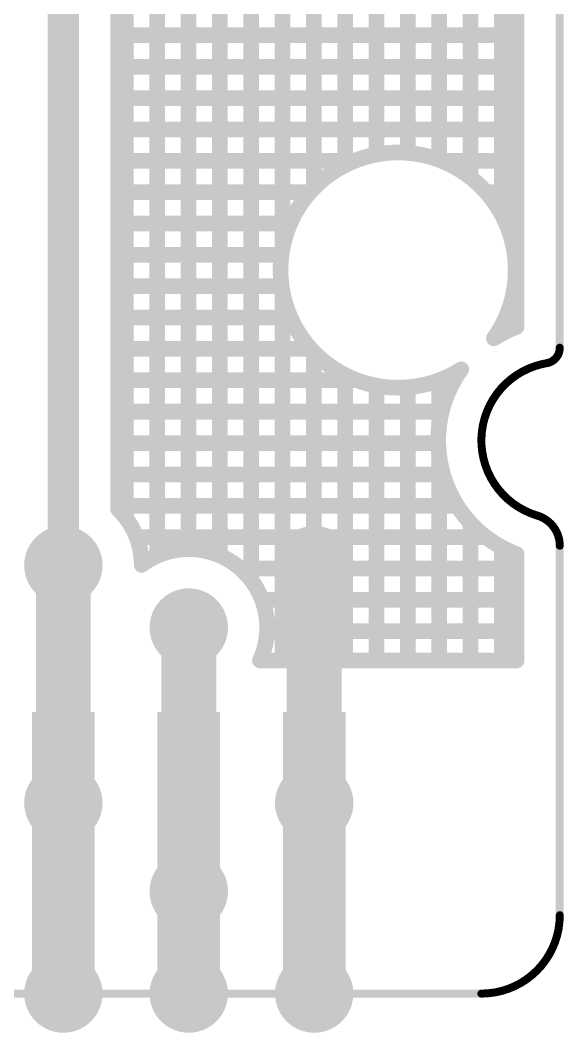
# Model space of a CAD drawing. Header units: millimetres. Extents: x 2479 to 2803, y 2230 to 2386.
# Drawn here: x 2556.77 to 2560.24, y 2288.17 to 2294.62 of the extents above; entities that cross this region are included whole.
import ezdxf

# ---------------------------------------------------------------- set-up
doc = ezdxf.new("R2010")
doc.units = ezdxf.units.MM
doc.layers.add('LAYER_23', color=9, linetype='Continuous')

# ---------------------------------------------------------------- blocks, each defined once
blk = doc.blocks.new('RECTANGLE_8')
blk.add_solid([(-0.2, 0.9), (0.2, 0.9), (-0.2, -0.9), (0.2, -0.9)])
blk = doc.blocks.new('ROUND_2')
at = {"const_width": 0.25}
blk.add_lwpolyline([(-0.125, 0, 1), (0.125, 0, 1)], format="xyb", close=True, dxfattribs=at)
blk = doc.blocks.new('ROUND_3')
at = {"const_width": 0.251}
blk.add_lwpolyline([(-0.1255, 0, 1), (0.1255, 0, 1)], format="xyb", close=True, dxfattribs=at)
blk = doc.blocks.new('ROUND_20')
at = {"const_width": 0.175}
blk.add_lwpolyline([(-0.0875, 0, 1), (0.0875, 0, 1)], format="xyb", close=True, dxfattribs=at)
blk = doc.blocks.new('ROUND_17')
at = {"const_width": 0.1}
blk.add_lwpolyline([(-0.05, 0, 1), (0.05, 0, 1)], format="xyb", close=True, dxfattribs=at)
blk = doc.blocks.new('ROUND_13')
at = {"const_width": 0.05}
blk.add_lwpolyline([(-0.025, 0, 1), (0.025, 0, 1)], format="xyb", close=True, dxfattribs=at)
blk = doc.blocks.new('ROUND_4')
at = {"const_width": 0.0254}
blk.add_lwpolyline([(-0.0127, 0, 1), (0.0127, 0, 1)], format="xyb", close=True, dxfattribs=at)

msp = doc.modelspace()

# ---------------------------------------------------------------- linework, layer by layer
at = {"layer": 'LAYER_23'}
for points, const_width in [([(2557.8446, 2291.2496), (2557.8446, 2297.3398)], 0.1), ([(2558.0446, 2291.2087), (2558.0446, 2297.3674)], 0.1), ([(2558.2446, 2291.0523), (2558.2446, 2297.3674)], 0.1), ([(2558.4446, 2293.1641), (2558.4446, 2297.3674)], 0.1), ([(2558.6446, 2293.5521), (2558.6446, 2297.3674)], 0.1), ([(2558.8446, 2293.6986), (2558.8446, 2297.3674)], 0.1), ([(2559.0446, 2293.7662), (2559.0446, 2297.3674)], 0.1), ([(2559.2446, 2293.7762), (2559.2446, 2297.3674)], 0.1), ([(2559.4446, 2293.7315), (2559.4446, 2297.3674)], 0.1), ([(2559.6446, 2293.6193), (2559.6446, 2297.3674)], 0.1), ([(2559.8446, 2293.3803), (2559.8446, 2297.3674)], 0.1), ([(2557.6446, 2291.2066), (2557.6446, 2297.0412)], 0.1), ([(2557.4446, 2291.4491), (2557.4446, 2296.6274)], 0.1), ([(2557.0469, 2291.1464), (2557.0469, 2296.2859)], 0.2), ([(2557.3969, 2296.2859), (2557.3969, 2291.5035)], 0.1), ([(2559.9378, 2292.6668), (2559.9378, 2294.8036)], 0.1), ([(2560.2132, 2294.8036), (2560.2132, 2292.534)], 0.0508), ([(2557.3969, 2294.5263), (2559.9378, 2294.5263)], 0.1), ([(2557.3969, 2294.5263), (2559.9378, 2294.5263)], 0.1), ([(2557.3969, 2294.3263), (2559.9378, 2294.3263)], 0.1), ([(2557.3969, 2294.3263), (2559.9378, 2294.3263)], 0.1), ([(2557.3969, 2294.1263), (2559.9378, 2294.1263)], 0.1), ([(2557.3969, 2294.1263), (2559.9378, 2294.1263)], 0.1), ([(2557.3969, 2293.9263), (2559.9378, 2293.9263)], 0.1), ([(2557.3969, 2293.9263), (2559.9378, 2293.9263)], 0.1), ([(2559.0905, 2293.7735), (2559.1293, 2293.7772)], 0.1), ([(2559.1293, 2293.7772), (2559.1683, 2293.779)], 0.1), ([(2559.1683, 2293.779), (2559.1821, 2293.7791)], 0.1), ([(2559.1821, 2293.7791), (2559.2211, 2293.7781)], 0.1), ([(2559.2211, 2293.7781), (2559.2601, 2293.775)], 0.1), ([(2559.2601, 2293.775), (2559.2988, 2293.77)], 0.1), ([(2557.3969, 2293.7263), (2558.9061, 2293.7263)], 0.1), ([(2557.3969, 2293.7263), (2558.9061, 2293.7263)], 0.1), ([(2558.8662, 2293.7093), (2558.902, 2293.7248)], 0.1), ([(2558.902, 2293.7248), (2558.9386, 2293.7384)], 0.1), ([(2558.9386, 2293.7384), (2558.9758, 2293.7502)], 0.1), ([(2558.9758, 2293.7502), (2559.0136, 2293.7599)], 0.1), ([(2559.0136, 2293.7599), (2559.0518, 2293.7677)], 0.1), ([(2559.0518, 2293.7677), (2559.0905, 2293.7735)], 0.1), ([(2559.2988, 2293.77), (2559.3372, 2293.7629)], 0.1), ([(2559.3372, 2293.7629), (2559.3751, 2293.7538)], 0.1), ([(2559.3751, 2293.7538), (2559.4126, 2293.7428)], 0.1), ([(2559.4126, 2293.7428), (2559.4494, 2293.7298)], 0.1), ([(2559.4494, 2293.7298), (2559.4855, 2293.715)], 0.1), ([(2559.4579, 2293.7263), (2559.9378, 2293.7263)], 0.1), ([(2559.4579, 2293.7263), (2559.9378, 2293.7263)], 0.1), ([(2559.4855, 2293.715), (2559.5208, 2293.6983)], 0.1), ([(2558.7324, 2293.6293), (2558.7642, 2293.6519)], 0.1), ([(2558.7642, 2293.6519), (2558.7972, 2293.6728)], 0.1), ([(2558.7972, 2293.6728), (2558.8312, 2293.6919)], 0.1), ([(2558.8312, 2293.6919), (2558.8662, 2293.7093)], 0.1), ([(2559.5208, 2293.6983), (2559.5551, 2293.6798)], 0.1), ([(2559.5551, 2293.6798), (2559.5885, 2293.6595)], 0.1), ([(2559.5885, 2293.6595), (2559.6207, 2293.6375)], 0.1), ([(2558.6725, 2293.5793), (2558.7018, 2293.6051)], 0.1), ([(2558.7018, 2293.6051), (2558.7324, 2293.6293)], 0.1), ([(2559.6207, 2293.6375), (2559.6518, 2293.6138)], 0.1), ([(2559.6518, 2293.6138), (2559.6816, 2293.5886)], 0.1), ([(2559.6816, 2293.5886), (2559.71, 2293.5618)], 0.1), ([(2557.3969, 2293.5263), (2558.6208, 2293.5263)], 0.1), ([(2557.3969, 2293.5263), (2558.6208, 2293.5263)], 0.1), ([(2558.5931, 2293.4933), (2558.618, 2293.5234)], 0.1), ([(2558.618, 2293.5234), (2558.6445, 2293.552)], 0.1), ([(2558.6445, 2293.552), (2558.6725, 2293.5793)], 0.1), ([(2559.71, 2293.5618), (2559.737, 2293.5337)], 0.1), ([(2559.737, 2293.5337), (2559.7625, 2293.5041)], 0.1), ([(2559.7433, 2293.5263), (2559.9378, 2293.5263)], 0.1), ([(2559.7433, 2293.5263), (2559.9378, 2293.5263)], 0.1), ([(2558.548, 2293.4296), (2558.5697, 2293.4621)], 0.1), ([(2558.5697, 2293.4621), (2558.5931, 2293.4933)], 0.1), ([(2559.7625, 2293.5041), (2559.7864, 2293.4733)], 0.1), ([(2559.7864, 2293.4733), (2559.8087, 2293.4412)], 0.1), ([(2558.5098, 2293.3616), (2558.528, 2293.3961)], 0.1), ([(2558.528, 2293.3961), (2558.548, 2293.4296)], 0.1), ([(2559.8087, 2293.4412), (2559.8293, 2293.4081)], 0.1), ([(2559.8293, 2293.4081), (2559.8482, 2293.3739)], 0.1), ([(2557.3969, 2293.3263), (2558.4935, 2293.3263)], 0.1), ([(2557.3969, 2293.3263), (2558.4935, 2293.3263)], 0.1), ([(2558.4789, 2293.2899), (2558.4935, 2293.3261)], 0.1), ([(2558.4935, 2293.3261), (2558.5098, 2293.3616)], 0.1), ([(2559.8482, 2293.3739), (2559.8652, 2293.3388)], 0.1), ([(2559.8652, 2293.3388), (2559.8804, 2293.3028)], 0.1), ([(2559.8704, 2293.3263), (2559.9378, 2293.3263)], 0.1), ([(2559.8704, 2293.3263), (2559.9378, 2293.3263)], 0.1), ([(2558.4663, 2293.253), (2558.4789, 2293.2899)], 0.1), ([(2559.8804, 2293.3028), (2559.8937, 2293.2661)], 0.1), ([(2559.8937, 2293.2661), (2559.905, 2293.2287)], 0.1), ([(2558.4469, 2293.1774), (2558.4556, 2293.2154)], 0.1), ([(2558.4556, 2293.2154), (2558.4663, 2293.253)], 0.1), ([(2559.905, 2293.2287), (2559.9145, 2293.1909)], 0.1), ([(2558.4355, 2293.1002), (2558.4402, 2293.1389)], 0.1), ([(2558.4402, 2293.1389), (2558.4469, 2293.1774)], 0.1), ([(2559.9145, 2293.1909), (2559.9219, 2293.1525)], 0.1), ([(2559.9219, 2293.1525), (2559.9273, 2293.1139)], 0.1), ([(2557.3969, 2293.1263), (2558.4387, 2293.1263)], 0.1), ([(2557.3969, 2293.1263), (2558.4387, 2293.1263)], 0.1), ([(2558.4328, 2293.0612), (2558.4355, 2293.1002)], 0.1), ([(2559.9256, 2293.1263), (2559.9378, 2293.1263)], 0.1), ([(2559.9256, 2293.1263), (2559.9378, 2293.1263)], 0.1), ([(2559.9273, 2293.1139), (2559.9307, 2293.075)], 0.1), ([(2559.9307, 2293.075), (2559.9321, 2293.036)], 0.1), ([(2558.4322, 2293.0222), (2558.4328, 2293.0612)], 0.1), ([(2558.4335, 2292.9832), (2558.4322, 2293.0222)], 0.1), ([(2559.9321, 2293.036), (2559.9314, 2292.997)], 0.1), ([(2558.4369, 2292.9443), (2558.4335, 2292.9832)], 0.1), ([(2558.4424, 2292.9056), (2558.4369, 2292.9443)], 0.1), ([(2559.9287, 2292.958), (2559.924, 2292.9193)], 0.1), ([(2559.9314, 2292.997), (2559.9287, 2292.958)], 0.1), ([(2557.3969, 2292.9263), (2558.4395, 2292.9263)], 0.1), ([(2557.3969, 2292.9263), (2558.4395, 2292.9263)], 0.1), ([(2558.4498, 2292.8673), (2558.4424, 2292.9056)], 0.1), ([(2558.4446, 2290.5401), (2558.4446, 2292.894)], 0.1), ([(2559.9173, 2292.8808), (2559.9086, 2292.8428)], 0.1), ([(2559.924, 2292.9193), (2559.9173, 2292.8808)], 0.1), ([(2559.9249, 2292.9263), (2559.9378, 2292.9263)], 0.1), ([(2559.9249, 2292.9263), (2559.9378, 2292.9263)], 0.1), ([(2558.4592, 2292.8294), (2558.4498, 2292.8673)], 0.1), ([(2558.4706, 2292.7921), (2558.4592, 2292.8294)], 0.1), ([(2559.9086, 2292.8428), (2559.8979, 2292.8052)], 0.1), ([(2558.4839, 2292.7554), (2558.4706, 2292.7921)], 0.1), ([(2558.499, 2292.7194), (2558.4839, 2292.7554)], 0.1), ([(2559.8853, 2292.7683), (2559.8708, 2292.732)], 0.1), ([(2559.8979, 2292.8052), (2559.8853, 2292.7683)], 0.1), ([(2557.3969, 2292.7263), (2558.4961, 2292.7263)], 0.1), ([(2557.3969, 2292.7263), (2558.4961, 2292.7263)], 0.1), ([(2558.5161, 2292.6843), (2558.499, 2292.7194)], 0.1), ([(2558.5349, 2292.6501), (2558.5161, 2292.6843)], 0.1), ([(2559.8544, 2292.6966), (2559.8362, 2292.6621)], 0.1), ([(2559.8446, 2292.6243), (2559.8446, 2292.6781)], 0.1), ([(2559.8708, 2292.732), (2559.8544, 2292.6966)], 0.1), ([(2559.8681, 2292.7263), (2559.9378, 2292.7263)], 0.1), ([(2559.8681, 2292.7263), (2559.9378, 2292.7263)], 0.1), ([(2558.5555, 2292.617), (2558.5349, 2292.6501)], 0.1), ([(2558.5778, 2292.5849), (2558.5555, 2292.617)], 0.1), ([(2559.8162, 2292.6285), (2559.793, 2292.594)], 0.1), ([(2559.7966, 2292.5962), (2559.834, 2292.6186)], 0.1), ([(2559.8362, 2292.6621), (2559.8162, 2292.6285)], 0.1), ([(2559.834, 2292.6186), (2559.8552, 2292.63)], 0.1), ([(2559.8552, 2292.63), (2559.8944, 2292.649)], 0.1), ([(2559.8944, 2292.649), (2559.9164, 2292.6586)], 0.1), ([(2559.9164, 2292.6586), (2559.9378, 2292.6668)], 0.1), ([(2558.6017, 2292.5541), (2558.5778, 2292.5849)], 0.1), ([(2558.6272, 2292.5245), (2558.6017, 2292.5541)], 0.1), ([(2559.793, 2292.594), (2559.7966, 2292.5962)], 0.1), ([(2557.3969, 2292.5263), (2558.6257, 2292.5263)], 0.1), ([(2557.3969, 2292.5263), (2558.6257, 2292.5263)], 0.1), ([(2558.6542, 2292.4963), (2558.6272, 2292.5245)], 0.1), ([(2558.6446, 2290.5401), (2558.6446, 2292.5064)], 0.1), ([(2558.6827, 2292.4696), (2558.6542, 2292.4963)], 0.1), ([(2560.2098, 2292.5082), (2560.2072, 2292.4998)], 0.0508), ([(2560.2117, 2292.5167), (2560.2098, 2292.5082)], 0.0508), ([(2560.2129, 2292.5253), (2560.2117, 2292.5167)], 0.0508), ([(2560.2132, 2292.534), (2560.2129, 2292.5253)], 0.0508), ([(2558.7125, 2292.4444), (2558.6827, 2292.4696)], 0.1), ([(2558.7435, 2292.4207), (2558.7125, 2292.4444)], 0.1), ([(2558.7758, 2292.3987), (2558.7435, 2292.4207)], 0.1), ([(2560.1555, 2292.4434), (2560.1475, 2292.4401)], 0.0508), ([(2560.1632, 2292.4474), (2560.1555, 2292.4434)], 0.0508), ([(2560.1706, 2292.4521), (2560.1632, 2292.4474)], 0.0508), ([(2560.1775, 2292.4574), (2560.1706, 2292.4521)], 0.0508), ([(2560.184, 2292.4633), (2560.1775, 2292.4574)], 0.0508), ([(2560.1899, 2292.4698), (2560.184, 2292.4633)], 0.0508), ([(2560.1952, 2292.4767), (2560.1899, 2292.4698)], 0.0508), ([(2560.1999, 2292.484), (2560.1952, 2292.4767)], 0.0508), ([(2560.2039, 2292.4918), (2560.1999, 2292.484)], 0.0508), ([(2560.2072, 2292.4998), (2560.2039, 2292.4918)], 0.0508), ([(2558.8091, 2292.3784), (2558.7758, 2292.3987)], 0.1), ([(2558.8435, 2292.3599), (2558.8091, 2292.3784)], 0.1), ([(2558.8788, 2292.3432), (2558.8435, 2292.3599)], 0.1), ([(2558.8446, 2290.5401), (2558.8446, 2292.3594)], 0.1), ([(2559.5168, 2292.3579), (2559.4814, 2292.3414)], 0.1), ([(2559.5513, 2292.3762), (2559.5168, 2292.3579)], 0.1), ([(2559.5468, 2292.3384), (2559.5593, 2292.3588)], 0.1), ([(2559.5847, 2292.3963), (2559.5513, 2292.3762)], 0.1), ([(2559.5593, 2292.3588), (2559.5838, 2292.395)], 0.1), ([(2559.5838, 2292.395), (2559.5847, 2292.3963)], 0.1), ([(2559.9754, 2292.3823), (2559.938, 2292.3599)], 0.0508), ([(2560.0147, 2292.4013), (2559.9754, 2292.3823)], 0.0508), ([(2560.0554, 2292.4169), (2560.0147, 2292.4013)], 0.0508), ([(2560.0974, 2292.4288), (2560.0554, 2292.4169)], 0.0508), ([(2560.1299, 2292.4354), (2560.0974, 2292.4288)], 0.0508), ([(2560.1391, 2292.4374), (2560.1299, 2292.4354)], 0.0508), ([(2560.1475, 2292.4401), (2560.1391, 2292.4374)], 0.0508), ([(2557.3969, 2292.3263), (2558.9205, 2292.3263)], 0.1), ([(2557.3969, 2292.3263), (2558.9205, 2292.3263)], 0.1), ([(2558.9149, 2292.3283), (2558.8788, 2292.3432)], 0.1), ([(2558.9517, 2292.3154), (2558.9149, 2292.3283)], 0.1), ([(2558.9891, 2292.3044), (2558.9517, 2292.3154)], 0.1), ([(2559.0271, 2292.2953), (2558.9891, 2292.3044)], 0.1), ([(2559.0655, 2292.2882), (2559.0271, 2292.2953)], 0.1), ([(2559.0446, 2290.5401), (2559.0446, 2292.2921)], 0.1), ([(2559.3328, 2292.2944), (2559.2944, 2292.2875)], 0.1), ([(2559.3708, 2292.3032), (2559.3328, 2292.2944)], 0.1), ([(2559.4083, 2292.314), (2559.3708, 2292.3032)], 0.1), ([(2559.4452, 2292.3268), (2559.4083, 2292.314)], 0.1), ([(2559.444, 2292.3263), (2559.5401, 2292.3263)], 0.1), ([(2559.444, 2292.3263), (2559.5401, 2292.3263)], 0.1), ([(2559.4446, 2292.0433), (2559.4446, 2292.3265)], 0.1), ([(2559.4814, 2292.3414), (2559.4452, 2292.3268)], 0.1), ([(2559.5148, 2292.2788), (2559.5255, 2292.3003)], 0.1), ([(2559.5255, 2292.3003), (2559.5468, 2292.3384)], 0.1), ([(2559.9027, 2292.3343), (2559.8697, 2292.3057)], 0.0508), ([(2559.938, 2292.3599), (2559.9027, 2292.3343)], 0.0508), ([(2559.1042, 2292.2832), (2559.0655, 2292.2882)], 0.1), ([(2559.1431, 2292.2801), (2559.1042, 2292.2832)], 0.1), ([(2559.1821, 2292.2791), (2559.1431, 2292.2801)], 0.1), ([(2559.2167, 2292.2799), (2559.1821, 2292.2791)], 0.1), ([(2559.2556, 2292.2827), (2559.2167, 2292.2799)], 0.1), ([(2559.2446, 2290.5401), (2559.2446, 2292.2819)], 0.1), ([(2559.2944, 2292.2875), (2559.2556, 2292.2827)], 0.1), ([(2559.4881, 2292.2166), (2559.497, 2292.239)], 0.1), ([(2559.497, 2292.239), (2559.5148, 2292.2788)], 0.1), ([(2559.8394, 2292.2744), (2559.8118, 2292.2405)], 0.0508), ([(2559.8697, 2292.3057), (2559.8394, 2292.2744)], 0.0508), ([(2559.467, 2292.1524), (2559.4739, 2292.1754)], 0.1), ([(2559.4739, 2292.1754), (2559.4881, 2292.2166)], 0.1), ([(2559.7874, 2292.2044), (2559.7662, 2292.1663)], 0.0508), ([(2559.8118, 2292.2405), (2559.7874, 2292.2044)], 0.0508), ([(2557.3969, 2292.1263), (2559.4604, 2292.1263)], 0.1), ([(2557.3969, 2292.1263), (2559.4604, 2292.1263)], 0.1), ([(2559.4515, 2292.0865), (2559.4564, 2292.1101)], 0.1), ([(2559.4564, 2292.1101), (2559.467, 2292.1524)], 0.1), ([(2559.7484, 2292.1265), (2559.7341, 2292.0853)], 0.0508), ([(2559.7662, 2292.1663), (2559.7484, 2292.1265)], 0.0508), ([(2559.4419, 2292.0196), (2559.4446, 2292.0435)], 0.1), ([(2559.4446, 2292.0435), (2559.4515, 2292.0865)], 0.1), ([(2559.7341, 2292.0853), (2559.7235, 2292.043)], 0.0508), ([(2559.4381, 2291.9521), (2559.4387, 2291.9761)], 0.1), ([(2559.4387, 2291.9761), (2559.4419, 2292.0196)], 0.1), ([(2559.7166, 2291.9999), (2559.7134, 2291.9564)], 0.0508), ([(2559.7235, 2292.043), (2559.7166, 2291.9999)], 0.0508), ([(2557.3969, 2291.9263), (2559.4385, 2291.9263)], 0.1), ([(2557.3969, 2291.9263), (2559.4385, 2291.9263)], 0.1), ([(2559.4388, 2291.9085), (2559.4381, 2291.9521)], 0.1), ([(2559.4402, 2291.8845), (2559.4388, 2291.9085)], 0.1), ([(2559.7134, 2291.9564), (2559.7141, 2291.9128)], 0.0508), ([(2559.4447, 2291.8411), (2559.4402, 2291.8845)], 0.1), ([(2559.4446, 2290.5401), (2559.4446, 2291.8416)], 0.1), ([(2559.4482, 2291.8173), (2559.4447, 2291.8411)], 0.1), ([(2559.7141, 2291.9128), (2559.7186, 2291.8694)], 0.0508), ([(2559.7186, 2291.8694), (2559.7269, 2291.8266)], 0.0508), ([(2559.4564, 2291.7745), (2559.4482, 2291.8173)], 0.1), ([(2559.462, 2291.7511), (2559.4564, 2291.7745)], 0.1), ([(2559.7269, 2291.8266), (2559.7388, 2291.7846)], 0.0508), ([(2557.3969, 2291.7263), (2559.469, 2291.7263)], 0.1), ([(2557.3969, 2291.7263), (2559.469, 2291.7263)], 0.1), ([(2559.4739, 2291.7092), (2559.462, 2291.7511)], 0.1), ([(2559.4815, 2291.6864), (2559.4739, 2291.7092)], 0.1), ([(2559.7388, 2291.7846), (2559.7544, 2291.7439)], 0.0508), ([(2559.7544, 2291.7439), (2559.7734, 2291.7046)], 0.0508), ([(2559.4971, 2291.6456), (2559.4815, 2291.6864)], 0.1), ([(2559.5066, 2291.6236), (2559.4971, 2291.6456)], 0.1), ([(2559.7734, 2291.7046), (2559.7958, 2291.6672)], 0.0508), ([(2559.5257, 2291.5843), (2559.5066, 2291.6236)], 0.1), ([(2559.5371, 2291.5632), (2559.5257, 2291.5843)], 0.1), ([(2559.7958, 2291.6672), (2559.8214, 2291.6319)], 0.0508), ([(2559.8214, 2291.6319), (2559.85, 2291.5989)], 0.0508), ([(2557.3969, 2291.5263), (2559.5592, 2291.5263)], 0.1), ([(2557.3969, 2291.5263), (2559.5592, 2291.5263)], 0.1), ([(2559.5595, 2291.5258), (2559.5371, 2291.5632)], 0.1), ([(2559.5727, 2291.5057), (2559.5595, 2291.5258)], 0.1), ([(2559.85, 2291.5989), (2559.8813, 2291.5685)], 0.0508), ([(2559.8813, 2291.5685), (2559.9151, 2291.541)], 0.0508), ([(2559.9151, 2291.541), (2559.9512, 2291.5166)], 0.0508), ([(2557.3969, 2291.5035), (2557.419, 2291.4804)], 0.1), ([(2557.419, 2291.4804), (2557.4395, 2291.4561)], 0.1), ([(2557.4395, 2291.4561), (2557.4584, 2291.4304)], 0.1), ([(2559.5983, 2291.4704), (2559.5727, 2291.5057)], 0.1), ([(2559.6132, 2291.4515), (2559.5983, 2291.4704)], 0.1), ([(2559.6418, 2291.4186), (2559.6132, 2291.4515)], 0.1), ([(2559.9512, 2291.5166), (2559.9894, 2291.4954)], 0.0508), ([(2559.9894, 2291.4954), (2560.0292, 2291.4775)], 0.0508), ([(2560.0292, 2291.4775), (2560.0704, 2291.4633)], 0.0508), ([(2557.4584, 2291.4304), (2557.4757, 2291.4036)], 0.1), ([(2557.4757, 2291.4036), (2557.4912, 2291.3758)], 0.1), ([(2559.6583, 2291.4011), (2559.6418, 2291.4186)], 0.1), ([(2559.6446, 2290.5401), (2559.6446, 2291.4156)], 0.1), ([(2559.6896, 2291.3708), (2559.6583, 2291.4011)], 0.1), ([(2560.0704, 2291.4633), (2560.0869, 2291.4576)], 0.0508), ([(2560.0869, 2291.4576), (2560.1028, 2291.4504)], 0.0508), ([(2560.1028, 2291.4504), (2560.1181, 2291.4419)], 0.0508), ([(2560.1181, 2291.4419), (2560.1325, 2291.4322)], 0.0508), ([(2560.1325, 2291.4322), (2560.146, 2291.4212)], 0.0508), ([(2560.146, 2291.4212), (2560.1586, 2291.409)], 0.0508), ([(2557.4912, 2291.3758), (2557.5049, 2291.347)], 0.1), ([(2557.5049, 2291.347), (2557.5168, 2291.3174)], 0.1), ([(2557.5132, 2291.3263), (2559.7427, 2291.3263)], 0.1), ([(2557.5132, 2291.3263), (2559.7427, 2291.3263)], 0.1), ([(2559.7076, 2291.3548), (2559.6896, 2291.3708)], 0.1), ([(2559.7414, 2291.3273), (2559.7076, 2291.3548)], 0.1), ([(2559.7607, 2291.313), (2559.7414, 2291.3273)], 0.1), ([(2560.1586, 2291.409), (2560.17, 2291.3958)], 0.0508), ([(2560.17, 2291.3958), (2560.1802, 2291.3817)], 0.0508), ([(2560.1802, 2291.3817), (2560.1892, 2291.3667)], 0.0508), ([(2560.1892, 2291.3667), (2560.1968, 2291.351)], 0.0508), ([(2560.1968, 2291.351), (2560.203, 2291.3347)], 0.0508), ([(2557.0469, 2291.1464), (2557.0469, 2289.3115)], 0.35), ([(2557.5168, 2291.3174), (2557.5267, 2291.2872)], 0.1), ([(2557.5267, 2291.2872), (2557.5347, 2291.2563)], 0.1), ([(2557.5347, 2291.2563), (2557.5407, 2291.225)], 0.1), ([(2558.6469, 2291.1464), (2558.6469, 2289.3115)], 0.35), ([(2559.7968, 2291.2885), (2559.7607, 2291.313)], 0.1), ([(2559.8173, 2291.2759), (2559.7968, 2291.2885)], 0.1), ([(2559.8554, 2291.2547), (2559.8173, 2291.2759)], 0.1), ([(2559.8446, 2290.5401), (2559.8446, 2291.2607)], 0.1), ([(2560.203, 2291.3347), (2560.2078, 2291.3179)], 0.0508), ([(2560.2078, 2291.3179), (2560.2111, 2291.3008)], 0.0508), ([(2560.2111, 2291.3008), (2560.2129, 2291.2835)], 0.0508), ([(2560.2129, 2291.2835), (2560.2132, 2291.2716)], 0.0508), ([(2557.5407, 2291.225), (2557.5447, 2291.1934)], 0.1), ([(2557.5447, 2291.1934), (2557.5467, 2291.1616)], 0.1), ([(2557.6002, 2291.1845), (2557.6284, 2291.1994)], 0.1), ([(2557.6284, 2291.1994), (2557.6575, 2291.2124)], 0.1), ([(2557.6575, 2291.2124), (2557.6874, 2291.2235)], 0.1), ([(2557.6874, 2291.2235), (2557.7179, 2291.2327)], 0.1), ([(2557.7179, 2291.2327), (2557.749, 2291.2399)], 0.1), ([(2557.749, 2291.2399), (2557.7804, 2291.2452)], 0.1), ([(2557.7804, 2291.2452), (2557.8121, 2291.2484)], 0.1), ([(2557.8121, 2291.2484), (2557.8469, 2291.2496)], 0.1), ([(2557.8469, 2291.2496), (2557.8788, 2291.2486)], 0.1), ([(2557.8788, 2291.2486), (2557.9105, 2291.2456)], 0.1), ([(2557.9105, 2291.2456), (2557.942, 2291.2405)], 0.1), ([(2557.942, 2291.2405), (2557.9731, 2291.2335)], 0.1), ([(2557.9731, 2291.2335), (2558.0036, 2291.2245)], 0.1), ([(2558.0036, 2291.2245), (2558.0336, 2291.2135)], 0.1), ([(2558.0336, 2291.2135), (2558.0627, 2291.2007)], 0.1), ([(2558.0627, 2291.2007), (2558.091, 2291.186)], 0.1), ([(2559.8769, 2291.244), (2559.8554, 2291.2547)], 0.1), ([(2559.9167, 2291.2262), (2559.8769, 2291.244)], 0.1), ([(2559.9378, 2291.2177), (2559.9167, 2291.2262)], 0.1), ([(2559.9378, 2290.5401), (2559.9378, 2291.2177)], 0.1), ([(2560.2132, 2291.2716), (2560.2132, 2288.9151)], 0.0508), ([(2557.5467, 2291.1616), (2557.5469, 2291.1496)], 0.1), ([(2557.5469, 2291.1496), (2557.573, 2291.1679)], 0.1), ([(2557.573, 2291.1679), (2557.6002, 2291.1845)], 0.1), ([(2558.091, 2291.186), (2558.1183, 2291.1696)], 0.1), ([(2558.1183, 2291.1696), (2558.1446, 2291.1514)], 0.1), ([(2558.1446, 2291.1514), (2558.1695, 2291.1317)], 0.1), ([(2558.1695, 2291.1317), (2558.1932, 2291.1103)], 0.1), ([(2558.1754, 2291.1263), (2559.9378, 2291.1263)], 0.1), ([(2558.1754, 2291.1263), (2559.9378, 2291.1263)], 0.1), ([(2558.1932, 2291.1103), (2558.2155, 2291.0875)], 0.1), ([(2558.2155, 2291.0875), (2558.2363, 2291.0634)], 0.1), ([(2558.2363, 2291.0634), (2558.2555, 2291.0379)], 0.1), ([(2558.2555, 2291.0379), (2558.273, 2291.0113)], 0.1), ([(2558.273, 2291.0113), (2558.2888, 2290.9836)], 0.1), ([(2558.2888, 2290.9836), (2558.3028, 2290.955)], 0.1), ([(2558.3028, 2290.955), (2558.315, 2290.9255)], 0.1), ([(2557.8469, 2290.7496), (2557.8469, 2289.3115)], 0.35), ([(2558.3147, 2290.9263), (2559.9378, 2290.9263)], 0.1), ([(2558.3147, 2290.9263), (2559.9378, 2290.9263)], 0.1), ([(2558.315, 2290.9255), (2558.3252, 2290.8954)], 0.1), ([(2558.3252, 2290.8954), (2558.3335, 2290.8646)], 0.1), ([(2558.3335, 2290.8646), (2558.3399, 2290.8334)], 0.1), ([(2558.3399, 2290.8334), (2558.3442, 2290.8018)], 0.1), ([(2558.3442, 2290.8018), (2558.3465, 2290.77)], 0.1), ([(2558.3465, 2290.77), (2558.3468, 2290.7381)], 0.1), ([(2558.3451, 2290.7063), (2558.3413, 2290.6747)], 0.1), ([(2558.3468, 2290.7381), (2558.3451, 2290.7063)], 0.1), ([(2558.3462, 2290.7263), (2559.9378, 2290.7263)], 0.1), ([(2558.3462, 2290.7263), (2559.9378, 2290.7263)], 0.1), ([(2558.3277, 2290.6124), (2558.318, 2290.5821)], 0.1), ([(2558.3355, 2290.6433), (2558.3277, 2290.6124)], 0.1), ([(2558.3413, 2290.6747), (2558.3355, 2290.6433)], 0.1), ([(2558.3064, 2290.5524), (2558.3009, 2290.5401)], 0.1), ([(2558.318, 2290.5821), (2558.3064, 2290.5524)], 0.1), ([(2558.3009, 2290.5401), (2559.9378, 2290.5401)], 0.1), ([(2560.2132, 2288.9151), (2560.2113, 2288.8715)], 0.0508), ([(2560.2057, 2288.8283), (2560.1962, 2288.7857)], 0.0508), ([(2560.2113, 2288.8715), (2560.2057, 2288.8283)], 0.0508), ([(2560.1962, 2288.7857), (2560.1831, 2288.7441)], 0.0508), ([(2560.1664, 2288.7038), (2560.1463, 2288.6651)], 0.0508), ([(2560.1831, 2288.7441), (2560.1664, 2288.7038)], 0.0508), ([(2560.1463, 2288.6651), (2560.1228, 2288.6283)], 0.0508), ([(2560.0963, 2288.5937), (2560.0668, 2288.5615)], 0.0508), ([(2560.1228, 2288.6283), (2560.0963, 2288.5937)], 0.0508), ([(2560, 2288.5055), (2559.9632, 2288.4821)], 0.0508), ([(2560.0346, 2288.5321), (2560, 2288.5055)], 0.0508), ([(2560.0668, 2288.5615), (2560.0346, 2288.5321)], 0.0508), ([(2559.8843, 2288.4453), (2559.8427, 2288.4321)], 0.0508), ([(2559.9246, 2288.4619), (2559.8843, 2288.4453)], 0.0508), ([(2559.9632, 2288.4821), (2559.9246, 2288.4619)], 0.0508), ([(2559.7132, 2288.4151), (2548.7132, 2288.4151)], 0.0508), ([(2559.7568, 2288.417), (2559.7132, 2288.4151)], 0.0508), ([(2559.8001, 2288.4227), (2559.7568, 2288.417)], 0.0508), ([(2559.8427, 2288.4321), (2559.8001, 2288.4227)], 0.0508)]:
    msp.add_lwpolyline(points, dxfattribs=dict(at, const_width=const_width))

# ---------------------------------------------------------------- block references
at = {"layer": 'LAYER_23', "xscale": -1}
for name, p in [('ROUND_13', (2557.3969, 2294.5263)), ('ROUND_13', (2557.3969, 2294.5263)), ('ROUND_13', (2559.9378, 2294.5263)), ('ROUND_13', (2559.9378, 2294.5263)), ('ROUND_13', (2557.3969, 2294.3263)), ('ROUND_13', (2557.3969, 2294.3263)), ('ROUND_13', (2559.9378, 2294.3263)), ('ROUND_13', (2559.9378, 2294.3263)), ('ROUND_13', (2557.3969, 2294.1263)), ('ROUND_13', (2557.3969, 2294.1263)), ('ROUND_13', (2559.9378, 2294.1263)), ('ROUND_13', (2559.9378, 2294.1263)), ('ROUND_13', (2557.3969, 2293.9263)), ('ROUND_13', (2557.3969, 2293.9263)), ('ROUND_13', (2559.9378, 2293.9263)), ('ROUND_13', (2559.9378, 2293.9263)), ('ROUND_13', (2559.1293, 2293.7772)), ('ROUND_13', (2559.1683, 2293.779)), ('ROUND_13', (2559.1821, 2293.7791)), ('ROUND_13', (2559.2211, 2293.7781)), ('ROUND_13', (2559.2446, 2293.7762)), ('ROUND_13', (2559.2601, 2293.775)), ('ROUND_13', (2557.3969, 2293.7263)), ('ROUND_13', (2557.3969, 2293.7263)), ('ROUND_13', (2558.902, 2293.7248)), ('ROUND_13', (2558.9061, 2293.7263)), ('ROUND_13', (2558.9061, 2293.7263)), ('ROUND_13', (2558.9386, 2293.7384)), ('ROUND_13', (2558.9758, 2293.7502)), ('ROUND_13', (2559.0136, 2293.7599)), ('ROUND_13', (2559.0446, 2293.7662)), ('ROUND_13', (2559.0518, 2293.7677)), ('ROUND_13', (2559.0905, 2293.7735)), ('ROUND_13', (2559.2988, 2293.77)), ('ROUND_13', (2559.3372, 2293.7629)), ('ROUND_13', (2559.3751, 2293.7538)), ('ROUND_13', (2559.4126, 2293.7428)), ('ROUND_13', (2559.4446, 2293.7315)), ('ROUND_13', (2559.4494, 2293.7298)), ('ROUND_13', (2559.4579, 2293.7263)), ('ROUND_13', (2559.4579, 2293.7263)), ('ROUND_13', (2559.4855, 2293.715)), ('ROUND_13', (2559.9378, 2293.7263)), ('ROUND_13', (2559.9378, 2293.7263)), ('ROUND_13', (2558.7642, 2293.6519)), ('ROUND_13', (2558.7972, 2293.6728)), ('ROUND_13', (2558.8312, 2293.6919)), ('ROUND_13', (2558.8446, 2293.6986)), ('ROUND_13', (2558.8662, 2293.7093)), ('ROUND_13', (2559.5208, 2293.6983)), ('ROUND_13', (2559.5551, 2293.6798)), ('ROUND_13', (2559.5885, 2293.6595)), ('ROUND_13', (2558.7018, 2293.6051)), ('ROUND_13', (2558.7324, 2293.6293)), ('ROUND_13', (2559.6207, 2293.6375)), ('ROUND_13', (2559.6446, 2293.6193)), ('ROUND_13', (2559.6518, 2293.6138)), ('ROUND_13', (2559.6816, 2293.5886)), ('ROUND_13', (2557.3969, 2293.5263)), ('ROUND_13', (2557.3969, 2293.5263)), ('ROUND_13', (2558.618, 2293.5234)), ('ROUND_13', (2558.6208, 2293.5263)), ('ROUND_13', (2558.6208, 2293.5263)), ('ROUND_13', (2558.6445, 2293.552)), ('ROUND_13', (2558.6446, 2293.5521)), ('ROUND_13', (2558.6725, 2293.5793)), ('ROUND_13', (2559.71, 2293.5618)), ('ROUND_13', (2559.737, 2293.5337)), ('ROUND_13', (2559.7433, 2293.5263)), ('ROUND_13', (2559.7433, 2293.5263)), ('ROUND_13', (2559.9378, 2293.5263)), ('ROUND_13', (2559.9378, 2293.5263)), ('ROUND_13', (2558.5697, 2293.4621)), ('ROUND_13', (2558.5931, 2293.4933)), ('ROUND_13', (2559.7625, 2293.5041)), ('ROUND_13', (2559.7864, 2293.4733)), ('ROUND_13', (2558.528, 2293.3961)), ('ROUND_13', (2558.548, 2293.4296)), ('ROUND_13', (2559.8087, 2293.4412)), ('ROUND_13', (2559.8293, 2293.4081)), ('ROUND_13', (2557.3969, 2293.3263)), ('ROUND_13', (2557.3969, 2293.3263)), ('ROUND_13', (2558.4935, 2293.3263)), ('ROUND_13', (2558.4935, 2293.3263)), ('ROUND_13', (2558.4935, 2293.3261)), ('ROUND_13', (2558.5098, 2293.3616)), ('ROUND_13', (2559.8446, 2293.3803)), ('ROUND_13', (2559.8482, 2293.3739)), ('ROUND_13', (2559.8652, 2293.3388)), ('ROUND_13', (2559.8704, 2293.3263)), ('ROUND_13', (2559.8704, 2293.3263)), ('ROUND_13', (2559.9378, 2293.3263)), ('ROUND_13', (2559.9378, 2293.3263)), ('ROUND_13', (2558.4789, 2293.2899)), ('ROUND_13', (2559.8804, 2293.3028)), ('ROUND_13', (2559.8937, 2293.2661)), ('ROUND_13', (2558.4556, 2293.2154)), ('ROUND_13', (2558.4663, 2293.253)), ('ROUND_13', (2559.905, 2293.2287)), ('ROUND_13', (2558.4402, 2293.1389)), ('ROUND_13', (2558.4446, 2293.1641)), ('ROUND_13', (2558.4469, 2293.1774)), ('ROUND_13', (2559.9145, 2293.1909)), ('ROUND_13', (2559.9219, 2293.1525)), ('ROUND_13', (2557.3969, 2293.1263)), ('ROUND_13', (2557.3969, 2293.1263)), ('ROUND_13', (2558.4355, 2293.1002)), ('ROUND_13', (2558.4387, 2293.1263)), ('ROUND_13', (2558.4387, 2293.1263)), ('ROUND_13', (2559.9256, 2293.1263)), ('ROUND_13', (2559.9256, 2293.1263)), ('ROUND_13', (2559.9273, 2293.1139)), ('ROUND_13', (2559.9307, 2293.075)), ('ROUND_13', (2559.9378, 2293.1263)), ('ROUND_13', (2559.9378, 2293.1263)), ('ROUND_13', (2558.4322, 2293.0222)), ('ROUND_13', (2558.4328, 2293.0612)), ('ROUND_13', (2559.9321, 2293.036)), ('ROUND_13', (2558.4335, 2292.9832)), ('ROUND_13', (2558.4369, 2292.9443)), ('ROUND_13', (2559.9287, 2292.958)), ('ROUND_13', (2559.9314, 2292.997)), ('ROUND_13', (2557.3969, 2292.9263)), ('ROUND_13', (2557.3969, 2292.9263)), ('ROUND_13', (2558.4395, 2292.9263)), ('ROUND_13', (2558.4395, 2292.9263)), ('ROUND_13', (2558.4424, 2292.9056)), ('ROUND_13', (2558.4446, 2292.894)), ('ROUND_13', (2559.9173, 2292.8808)), ('ROUND_13', (2559.924, 2292.9193)), ('ROUND_13', (2559.9249, 2292.9263)), ('ROUND_13', (2559.9249, 2292.9263)), ('ROUND_13', (2559.9378, 2292.9263)), ('ROUND_13', (2559.9378, 2292.9263)), ('ROUND_13', (2558.4498, 2292.8673)), ('ROUND_13', (2558.4592, 2292.8294)), ('ROUND_13', (2559.9086, 2292.8428)), ('ROUND_13', (2558.4706, 2292.7921)), ('ROUND_13', (2558.4839, 2292.7554)), ('ROUND_13', (2559.8853, 2292.7683)), ('ROUND_13', (2559.8979, 2292.8052)), ('ROUND_13', (2557.3969, 2292.7263)), ('ROUND_13', (2557.3969, 2292.7263)), ('ROUND_13', (2558.4961, 2292.7263)), ('ROUND_13', (2558.4961, 2292.7263)), ('ROUND_13', (2558.499, 2292.7194)), ('ROUND_13', (2558.5161, 2292.6843)), ('ROUND_13', (2559.8446, 2292.6781)), ('ROUND_13', (2559.8544, 2292.6966)), ('ROUND_13', (2559.8681, 2292.7263)), ('ROUND_13', (2559.8681, 2292.7263)), ('ROUND_13', (2559.8708, 2292.732)), ('ROUND_13', (2559.9378, 2292.7263)), ('ROUND_13', (2559.9378, 2292.7263)), ('ROUND_13', (2558.5349, 2292.6501)), ('ROUND_13', (2558.5555, 2292.617)), ('ROUND_13', (2559.8162, 2292.6285)), ('ROUND_13', (2559.834, 2292.6186)), ('ROUND_13', (2559.8362, 2292.6621)), ('ROUND_13', (2559.8446, 2292.6243)), ('ROUND_13', (2559.8552, 2292.63)), ('ROUND_13', (2559.8944, 2292.649)), ('ROUND_13', (2559.9164, 2292.6586)), ('ROUND_13', (2559.9378, 2292.6668)), ('ROUND_13', (2558.5778, 2292.5849)), ('ROUND_13', (2558.6017, 2292.5541)), ('ROUND_13', (2559.793, 2292.594)), ('ROUND_13', (2559.7966, 2292.5962)), ('ROUND_13', (2557.3969, 2292.5263)), ('ROUND_13', (2557.3969, 2292.5263)), ('ROUND_13', (2558.6257, 2292.5263)), ('ROUND_13', (2558.6257, 2292.5263)), ('ROUND_13', (2558.6272, 2292.5245)), ('ROUND_13', (2558.6446, 2292.5064)), ('ROUND_13', (2558.6542, 2292.4963)), ('ROUND_4', (2560.2098, 2292.5082)), ('ROUND_4', (2560.2117, 2292.5167)), ('ROUND_4', (2560.2129, 2292.5253)), ('ROUND_4', (2560.2132, 2292.534)), ('ROUND_13', (2558.6827, 2292.4696)), ('ROUND_13', (2558.7125, 2292.4444)), ('ROUND_13', (2558.7435, 2292.4207)), ('ROUND_4', (2560.1555, 2292.4434)), ('ROUND_4', (2560.1632, 2292.4474)), ('ROUND_4', (2560.1706, 2292.4521)), ('ROUND_4', (2560.1775, 2292.4574)), ('ROUND_4', (2560.184, 2292.4633)), ('ROUND_4', (2560.1899, 2292.4698)), ('ROUND_4', (2560.1952, 2292.4767)), ('ROUND_4', (2560.1999, 2292.484)), ('ROUND_4', (2560.2039, 2292.4918)), ('ROUND_4', (2560.2072, 2292.4998)), ('ROUND_13', (2558.7758, 2292.3987)), ('ROUND_13', (2558.8091, 2292.3784)), ('ROUND_13', (2558.8435, 2292.3599)), ('ROUND_13', (2558.8446, 2292.3594)), ('ROUND_13', (2559.5168, 2292.3579)), ('ROUND_13', (2559.5513, 2292.3762)), ('ROUND_13', (2559.5593, 2292.3588)), ('ROUND_13', (2559.5838, 2292.395)), ('ROUND_13', (2559.5847, 2292.3963)), ('ROUND_4', (2559.9754, 2292.3823)), ('ROUND_4', (2560.0147, 2292.4013)), ('ROUND_4', (2560.0554, 2292.4169)), ('ROUND_4', (2560.0974, 2292.4288)), ('ROUND_4', (2560.1299, 2292.4354)), ('ROUND_4', (2560.1391, 2292.4374)), ('ROUND_4', (2560.1475, 2292.4401)), ('ROUND_13', (2557.3969, 2292.3263)), ('ROUND_13', (2557.3969, 2292.3263)), ('ROUND_13', (2558.8788, 2292.3432)), ('ROUND_13', (2558.9149, 2292.3283)), ('ROUND_13', (2558.9205, 2292.3263)), ('ROUND_13', (2558.9205, 2292.3263)), ('ROUND_13', (2558.9517, 2292.3154)), ('ROUND_13', (2558.9891, 2292.3044)), ('ROUND_13', (2559.0271, 2292.2953)), ('ROUND_13', (2559.0446, 2292.2921)), ('ROUND_13', (2559.3328, 2292.2944)), ('ROUND_13', (2559.3708, 2292.3032)), ('ROUND_13', (2559.4083, 2292.314)), ('ROUND_13', (2559.444, 2292.3263)), ('ROUND_13', (2559.444, 2292.3263)), ('ROUND_13', (2559.4446, 2292.3265)), ('ROUND_13', (2559.4452, 2292.3268)), ('ROUND_13', (2559.4814, 2292.3414)), ('ROUND_13', (2559.5255, 2292.3003)), ('ROUND_13', (2559.5401, 2292.3263)), ('ROUND_13', (2559.5401, 2292.3263)), ('ROUND_13', (2559.5468, 2292.3384)), ('ROUND_4', (2559.9027, 2292.3343)), ('ROUND_4', (2559.938, 2292.3599)), ('ROUND_13', (2559.0655, 2292.2882)), ('ROUND_13', (2559.1042, 2292.2832)), ('ROUND_13', (2559.1431, 2292.2801)), ('ROUND_13', (2559.1821, 2292.2791)), ('ROUND_13', (2559.2167, 2292.2799)), ('ROUND_13', (2559.2446, 2292.2819)), ('ROUND_13', (2559.2556, 2292.2827)), ('ROUND_13', (2559.2944, 2292.2875)), ('ROUND_13', (2559.497, 2292.239)), ('ROUND_13', (2559.5148, 2292.2788)), ('ROUND_4', (2559.8394, 2292.2744)), ('ROUND_4', (2559.8697, 2292.3057)), ('ROUND_13', (2559.4739, 2292.1754)), ('ROUND_13', (2559.4881, 2292.2166)), ('ROUND_4', (2559.7874, 2292.2044)), ('ROUND_4', (2559.8118, 2292.2405)), ('ROUND_13', (2557.3969, 2292.1263)), ('ROUND_13', (2557.3969, 2292.1263)), ('ROUND_13', (2559.4564, 2292.1101)), ('ROUND_13', (2559.4604, 2292.1263)), ('ROUND_13', (2559.4604, 2292.1263)), ('ROUND_13', (2559.467, 2292.1524)), ('ROUND_4', (2559.7484, 2292.1265)), ('ROUND_4', (2559.7662, 2292.1663)), ('ROUND_13', (2559.4446, 2292.0435)), ('ROUND_13', (2559.4446, 2292.0433)), ('ROUND_13', (2559.4515, 2292.0865)), ('ROUND_4', (2559.7341, 2292.0853)), ('ROUND_13', (2559.4387, 2291.9761)), ('ROUND_13', (2559.4419, 2292.0196)), ('ROUND_4', (2559.7166, 2291.9999)), ('ROUND_4', (2559.7235, 2292.043)), ('ROUND_13', (2557.3969, 2291.9263)), ('ROUND_13', (2557.3969, 2291.9263)), ('ROUND_13', (2559.4381, 2291.9521)), ('ROUND_13', (2559.4385, 2291.9263)), ('ROUND_13', (2559.4385, 2291.9263)), ('ROUND_13', (2559.4388, 2291.9085)), ('ROUND_4', (2559.7134, 2291.9564)), ('ROUND_13', (2559.4402, 2291.8845)), ('ROUND_13', (2559.4446, 2291.8416)), ('ROUND_13', (2559.4447, 2291.8411)), ('ROUND_4', (2559.7141, 2291.9128)), ('ROUND_4', (2559.7186, 2291.8694)), ('ROUND_13', (2559.4482, 2291.8173)), ('ROUND_13', (2559.4564, 2291.7745)), ('ROUND_4', (2559.7269, 2291.8266)), ('ROUND_13', (2557.3969, 2291.7263)), ('ROUND_13', (2557.3969, 2291.7263)), ('ROUND_13', (2559.462, 2291.7511)), ('ROUND_13', (2559.469, 2291.7263)), ('ROUND_13', (2559.469, 2291.7263)), ('ROUND_13', (2559.4739, 2291.7092)), ('ROUND_4', (2559.7388, 2291.7846)), ('ROUND_4', (2559.7544, 2291.7439)), ('ROUND_13', (2559.4815, 2291.6864)), ('ROUND_13', (2559.4971, 2291.6456)), ('ROUND_4', (2559.7734, 2291.7046)), ('ROUND_13', (2559.5066, 2291.6236)), ('ROUND_13', (2559.5257, 2291.5843)), ('ROUND_4', (2559.7958, 2291.6672)), ('ROUND_4', (2559.8214, 2291.6319)), ('ROUND_13', (2557.3969, 2291.5263)), ('ROUND_13', (2557.3969, 2291.5263)), ('ROUND_13', (2559.5371, 2291.5632)), ('ROUND_13', (2559.5592, 2291.5263)), ('ROUND_13', (2559.5592, 2291.5263)), ('ROUND_13', (2559.5595, 2291.5258)), ('ROUND_4', (2559.85, 2291.5989)), ('ROUND_4', (2559.8813, 2291.5685)), ('ROUND_4', (2559.9151, 2291.541)), ('ROUND_13', (2557.3969, 2291.5035)), ('ROUND_13', (2557.419, 2291.4804)), ('ROUND_13', (2557.4395, 2291.4561)), ('ROUND_13', (2559.5727, 2291.5057)), ('ROUND_13', (2559.5983, 2291.4704)), ('ROUND_13', (2559.6132, 2291.4515)), ('ROUND_4', (2559.9512, 2291.5166)), ('ROUND_4', (2559.9894, 2291.4954)), ('ROUND_4', (2560.0292, 2291.4775)), ('ROUND_13', (2557.4446, 2291.4491)), ('ROUND_13', (2557.4584, 2291.4304)), ('ROUND_13', (2557.4757, 2291.4036)), ('ROUND_13', (2559.6418, 2291.4186)), ('ROUND_13', (2559.6446, 2291.4156)), ('ROUND_13', (2559.6583, 2291.4011)), ('ROUND_4', (2560.0704, 2291.4633)), ('ROUND_4', (2560.0869, 2291.4576)), ('ROUND_4', (2560.1028, 2291.4504)), ('ROUND_4', (2560.1181, 2291.4419)), ('ROUND_4', (2560.1325, 2291.4322)), ('ROUND_4', (2560.146, 2291.4212)), ('ROUND_2', (2557.0469, 2291.1465)), ('ROUND_13', (2557.4912, 2291.3758)), ('ROUND_13', (2557.5049, 2291.347)), ('ROUND_13', (2557.5132, 2291.3263)), ('ROUND_13', (2557.5132, 2291.3263)), ('ROUND_3', (2558.6469, 2291.1465)), ('ROUND_13', (2559.6896, 2291.3708)), ('ROUND_13', (2559.7076, 2291.3548)), ('ROUND_13', (2559.7414, 2291.3273)), ('ROUND_13', (2559.7427, 2291.3263)), ('ROUND_13', (2559.7427, 2291.3263)), ('ROUND_4', (2560.1586, 2291.409)), ('ROUND_4', (2560.17, 2291.3958)), ('ROUND_4', (2560.1802, 2291.3817)), ('ROUND_4', (2560.1892, 2291.3667)), ('ROUND_4', (2560.1968, 2291.351)), ('ROUND_20', (2557.0469, 2291.1464)), ('ROUND_13', (2557.5168, 2291.3174)), ('ROUND_13', (2557.5267, 2291.2872)), ('ROUND_13', (2557.5347, 2291.2563)), ('ROUND_20', (2558.6469, 2291.1464)), ('ROUND_13', (2559.7607, 2291.313)), ('ROUND_13', (2559.7968, 2291.2885)), ('ROUND_13', (2559.8173, 2291.2759)), ('ROUND_13', (2559.8446, 2291.2607)), ('ROUND_4', (2560.203, 2291.3347)), ('ROUND_4', (2560.2078, 2291.3179)), ('ROUND_4', (2560.2111, 2291.3008)), ('ROUND_4', (2560.2129, 2291.2835)), ('ROUND_17', (2557.0469, 2291.1464)), ('ROUND_13', (2557.5407, 2291.225)), ('ROUND_13', (2557.5447, 2291.1934)), ('ROUND_13', (2557.6284, 2291.1994)), ('ROUND_13', (2557.6446, 2291.2066)), ('ROUND_13', (2557.6575, 2291.2124)), ('ROUND_13', (2557.6874, 2291.2235)), ('ROUND_13', (2557.7179, 2291.2327)), ('ROUND_13', (2557.749, 2291.2399)), ('ROUND_13', (2557.7804, 2291.2452)), ('ROUND_13', (2557.8121, 2291.2484)), ('ROUND_13', (2557.8446, 2291.2496)), ('ROUND_13', (2557.8469, 2291.2496)), ('ROUND_13', (2557.8788, 2291.2486)), ('ROUND_13', (2557.9105, 2291.2456)), ('ROUND_13', (2557.942, 2291.2405)), ('ROUND_13', (2557.9731, 2291.2335)), ('ROUND_13', (2558.0036, 2291.2245)), ('ROUND_13', (2558.0336, 2291.2135)), ('ROUND_13', (2558.0446, 2291.2087)), ('ROUND_13', (2558.0627, 2291.2007)), ('ROUND_13', (2559.8554, 2291.2547)), ('ROUND_13', (2559.8769, 2291.244)), ('ROUND_13', (2559.9167, 2291.2262)), ('ROUND_13', (2559.9378, 2291.2177)), ('ROUND_4', (2560.2132, 2291.2716)), ('ROUND_13', (2557.5467, 2291.1616)), ('ROUND_13', (2557.5469, 2291.1496)), ('ROUND_13', (2557.573, 2291.1679)), ('ROUND_13', (2557.6002, 2291.1845)), ('ROUND_13', (2558.091, 2291.186)), ('ROUND_13', (2558.1183, 2291.1696)), ('ROUND_13', (2558.1446, 2291.1514)), ('ROUND_13', (2558.1695, 2291.1317)), ('ROUND_13', (2558.1754, 2291.1263)), ('ROUND_13', (2558.1754, 2291.1263)), ('ROUND_13', (2558.1932, 2291.1103)), ('ROUND_13', (2558.2155, 2291.0875)), ('ROUND_13', (2558.2363, 2291.0634)), ('ROUND_13', (2559.9378, 2291.1263)), ('ROUND_13', (2559.9378, 2291.1263)), ('ROUND_13', (2558.2446, 2291.0523)), ('ROUND_13', (2558.2555, 2291.0379)), ('ROUND_13', (2558.273, 2291.0113)), ('ROUND_2', (2557.8469, 2290.7495)), ('ROUND_13', (2558.2888, 2290.9836)), ('ROUND_13', (2558.3028, 2290.955)), ('ROUND_20', (2557.8469, 2290.7496)), ('ROUND_13', (2558.3147, 2290.9263)), ('ROUND_13', (2558.3147, 2290.9263)), ('ROUND_13', (2558.315, 2290.9255)), ('ROUND_13', (2558.3252, 2290.8954)), ('ROUND_13', (2559.9378, 2290.9263)), ('ROUND_13', (2559.9378, 2290.9263)), ('ROUND_13', (2558.3335, 2290.8646)), ('ROUND_13', (2558.3399, 2290.8334)), ('ROUND_13', (2558.3442, 2290.8018)), ('ROUND_13', (2558.3465, 2290.77)), ('ROUND_13', (2558.3451, 2290.7063)), ('ROUND_13', (2558.3462, 2290.7263)), ('ROUND_13', (2558.3462, 2290.7263)), ('ROUND_13', (2558.3468, 2290.7381)), ('ROUND_13', (2559.9378, 2290.7263)), ('ROUND_13', (2559.9378, 2290.7263)), ('ROUND_13', (2558.3277, 2290.6124)), ('ROUND_13', (2558.3355, 2290.6433)), ('ROUND_13', (2558.3413, 2290.6747)), ('ROUND_13', (2558.3064, 2290.5524)), ('ROUND_13', (2558.318, 2290.5821)), ('ROUND_13', (2558.3009, 2290.5401)), ('ROUND_13', (2558.3009, 2290.5401)), ('ROUND_13', (2558.4446, 2290.5401)), ('ROUND_13', (2558.6446, 2290.5401)), ('ROUND_13', (2558.8446, 2290.5401)), ('ROUND_13', (2559.0446, 2290.5401)), ('ROUND_13', (2559.2446, 2290.5401)), ('ROUND_13', (2559.4446, 2290.5401)), ('ROUND_13', (2559.6446, 2290.5401)), ('ROUND_13', (2559.8446, 2290.5401)), ('ROUND_13', (2559.9378, 2290.5401)), ('RECTANGLE_8', (2557.0469, 2289.3115)), ('RECTANGLE_8', (2557.8469, 2289.3115)), ('RECTANGLE_8', (2558.6469, 2289.3115)), ('ROUND_2', (2557.0469, 2289.6305)), ('ROUND_2', (2558.6469, 2289.6305)), ('ROUND_20', (2557.0469, 2289.3115)), ('ROUND_20', (2557.8469, 2289.3115)), ('ROUND_20', (2558.6469, 2289.3115)), ('ROUND_2', (2557.8469, 2289.0675)), ('ROUND_4', (2560.2132, 2288.9151)), ('ROUND_4', (2560.2057, 2288.8283)), ('ROUND_4', (2560.2113, 2288.8715)), ('ROUND_4', (2560.1962, 2288.7857)), ('ROUND_4', (2560.1664, 2288.7038)), ('ROUND_4', (2560.1831, 2288.7441)), ('ROUND_2', (2557.0469, 2288.4155)), ('ROUND_2', (2557.8469, 2288.4155)), ('ROUND_2', (2558.6469, 2288.4155)), ('ROUND_4', (2560.1463, 2288.6651)), ('ROUND_4', (2560.0963, 2288.5937)), ('ROUND_4', (2560.1228, 2288.6283)), ('ROUND_4', (2560, 2288.5055)), ('ROUND_4', (2560.0346, 2288.5321)), ('ROUND_4', (2560.0668, 2288.5615)), ('ROUND_4', (2559.8843, 2288.4453)), ('ROUND_4', (2559.9246, 2288.4619)), ('ROUND_4', (2559.9632, 2288.4821)), ('ROUND_4', (2559.7132, 2288.4151)), ('ROUND_4', (2559.7568, 2288.417)), ('ROUND_4', (2559.8001, 2288.4227)), ('ROUND_4', (2559.8427, 2288.4321))]:
    msp.add_blockref(name, p, dxfattribs=at)

doc.saveas('drawing.dxf')
